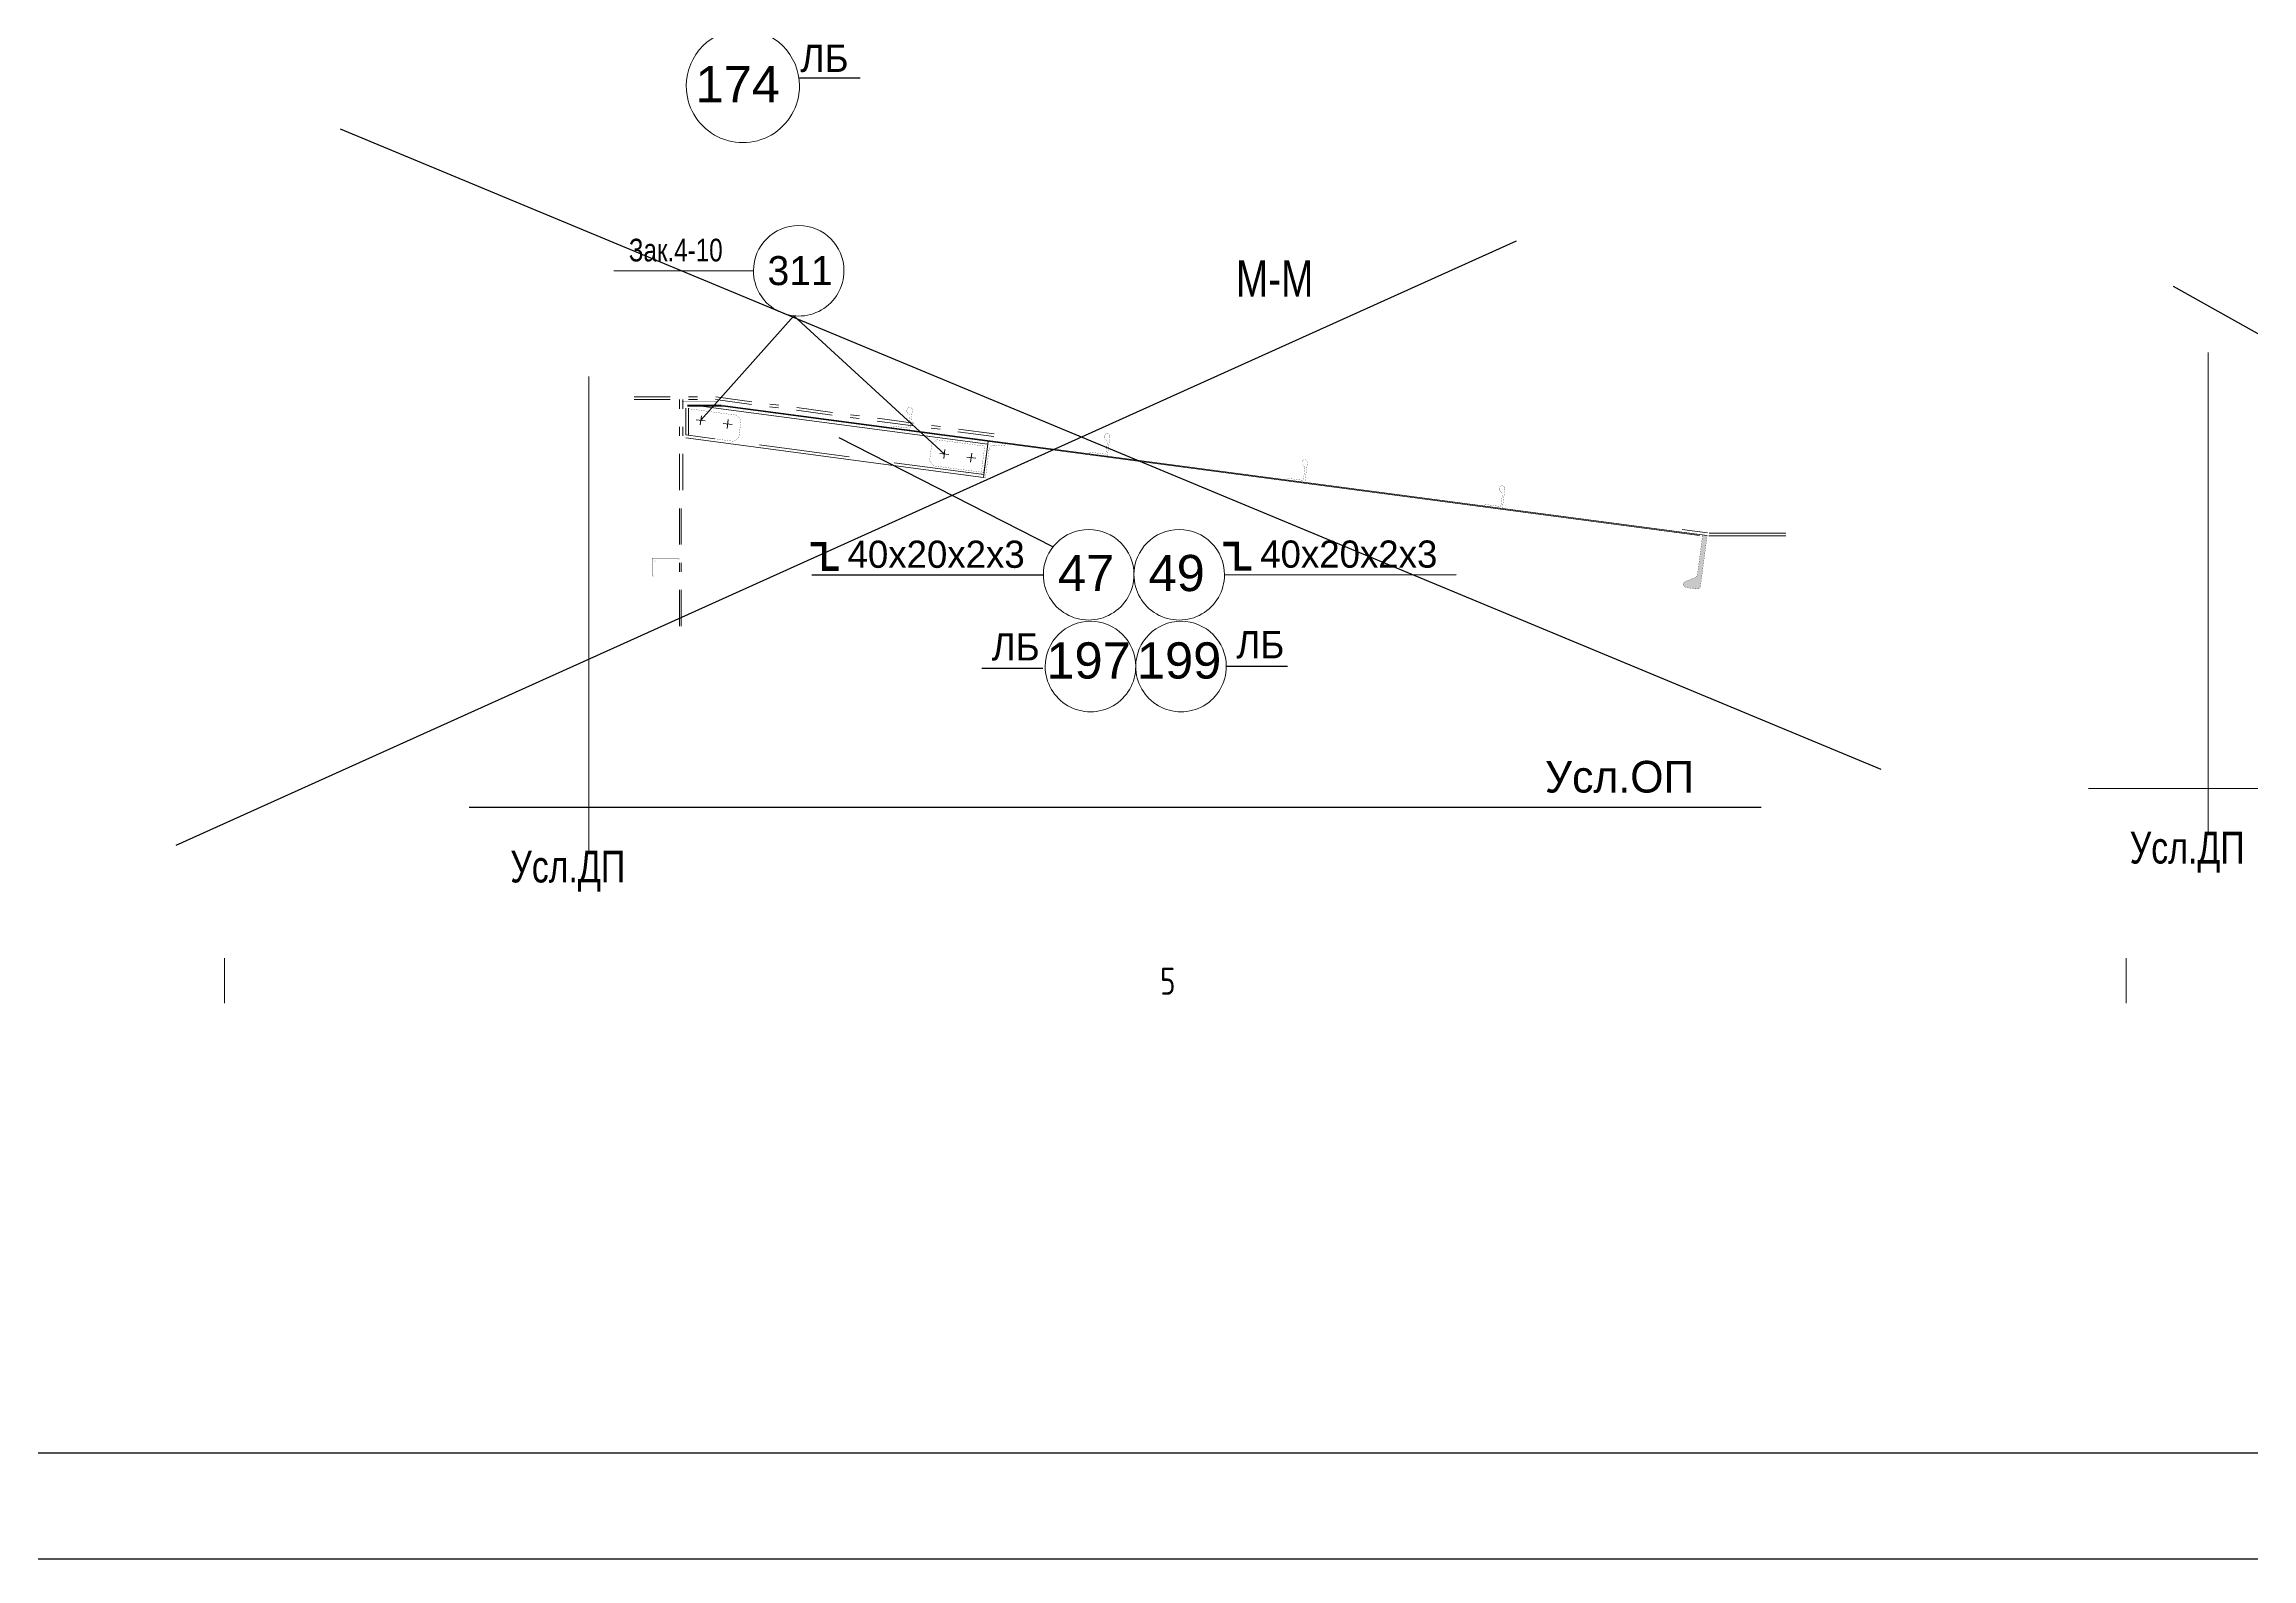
# Model space of a CAD drawing. Header units: millimetres. Extents: x 42007 to 66896, y -556 to 10827.
# Drawn here: x 44927 to 47365, y -556 to 1115 of the extents above; entities that cross this region are included whole.
import ezdxf
from ezdxf.enums import TextEntityAlignment as Align

# ---------------------------------------------------------------- set-up
doc = ezdxf.new("R2010")
doc.units = ezdxf.units.MM
for name, pattern in [('K5LT32769', [0]), ('K5LT32770', [0]), ('K5LT32775', [0]), ('K5LT32781', [90, 40, -20, 10, -20]), ('K5LT32782', [150, 100, -50]), ('K5LT32783', [75, 50, -25])]:
    doc.linetypes.add(name, pattern=pattern)
doc.layers.add('pen_7', color=1, linetype='Continuous')
doc.styles.add('KTEXTSTYLE', font='GOST_AU.SHX', dxfattribs={"width": 0.96, "height": 5})
doc.styles.add('style5', font='arial.ttf', dxfattribs={"height": 3})

msp = doc.modelspace()

# ---------------------------------------------------------------- hatches: boundary and pattern name
msp.add_hatch(color=7).paths.add_polyline_path([(46763.828, 573.061), (46758.872, 573.716), (46753.052, 529.724), (46752.357, 528.051), (46750.92, 526.949), (46739.716, 522.316), (46738.277, 521.214), (46737.583, 519.54), (46737.818, 517.744), (46738.921, 516.306), (46740.594, 515.612), (46752.49, 514.038), (46754.287, 514.273), (46755.725, 515.375), (46756.419, 517.049)])

# ---------------------------------------------------------------- linework, layer by layer
at = {"color": 0}
for p, q in [((45828.334, 1078.085), (45760.845, 1078.085)), ((46041.34, 560.47), (45805.469, 681.049)), ((45775.141, 529.639), (46030.836, 529.761)), ((46230.836, 529.809), (46486.531, 529.931)), ((46030.151, 426.134), (45962.661, 426.134)), ((46300.313, 428.512), (46232.823, 428.512))]:
    msp.add_line(p, q, dxfattribs=at)
at = {"color": 1}
for p, q in [((45254.221, 1022.126), (46955.515, 315.094)), ((45073.044, 231.134), (46553.391, 898.395)), ((47278.453, 848.368), (48453.893, 190.927))]:
    msp.add_line(p, q, dxfattribs=at)
at = {"color": 7, "linetype": 'K5LT32769', "lineweight": 18}
for p, q in [((45710.62, 865.365), (45556.537, 865.365)), ((45755.174, 815.662), (45652.41, 700.264)), ((45755.174, 815.662), (45921.42, 663.134)), ((47317.146, 244.556), (47317.146, 775.05)), ((45528.828, 223.666), (45528.828, 748.699)), ((45637.828, 717.01), (45674.682, 717.01)), ((45637.828, 716.01), (45674.682, 716.01)), ((45674.697, 716.033), (45682.367, 715.018)), ((45674.828, 717.024), (45682.498, 716.01)), ((45682.367, 715.018), (46755.197, 573.101)), ((45682.498, 716.01), (46755.328, 574.093)), ((45647.456, 700.944), (45657.363, 699.584)), ((45653.09, 705.217), (45651.73, 695.31)), ((45677.177, 696.858), (45687.084, 695.498)), ((45682.81, 701.131), (45681.45, 691.224)), ((45964.768, 637.313), (45635.856, 680.822)), ((45916.467, 663.814), (45926.374, 662.454)), ((45922.1, 668.088), (45920.74, 658.181)), ((45946.187, 659.728), (45956.094, 658.368)), ((45951.821, 664.002), (45950.461, 654.095)), ((45970.013, 676.968), (45964.768, 637.313)), ((46735.948, 576.657), (46763.828, 572.969)), ((46736.342, 579.631), (46764.222, 575.943)), ((46767.333, 575.61), (46850.828, 575.61)), ((46767.333, 572.61), (46850.828, 572.61)), ((47184.844, 294), (48533.684, 294)), ((45126.651, 106.745), (45126.651, 56.745)), ((47226.651, 106.745), (47226.651, 56.745))]:
    msp.add_line(p, q, dxfattribs=at)
at = {"color": 7, "linetype": 'K5LT32781', "lineweight": 18}
for p, q in [((45578.828, 726.11), (45668.828, 726.11)), ((45578.828, 723.11), (45668.828, 723.11)), ((45628.828, 623.11), (45628.828, 723.11)), ((45632.828, 623.11), (45632.828, 723.11)), ((45668.828, 723.11), (45984.833, 681.307)), ((45669.222, 726.084), (45985.227, 684.282)), ((45628.828, 473.11), (45628.828, 623.11)), ((45630.828, 473.11), (45630.828, 623.11))]:
    msp.add_line(p, q, dxfattribs=at)
at = {"color": 7, "linetype": 'K5LT32782', "lineweight": 18}
for p, q in [((45635.828, 684.12), (45635.828, 713.54)), ((45638.828, 684.12), (45638.828, 713.54)), ((45965.16, 640.287), (45635.828, 684.12)), ((45965.205, 642.462), (45969.065, 671.155))]:
    msp.add_line(p, q, dxfattribs=at)
at = {"color": 7, "linetype": 'K5LT32770', "lineweight": 18}
msp.add_line((45969.47, 674.088), (45655.578, 715.611), dxfattribs=at)
at = {"color": 7}
msp.add_line((45396.527, 273.11), (46823.277, 273.11), dxfattribs=at)
at = {"color": 2}
for points in [[(42007.102, -556.488), (66124.1, -556.488), (66124.1, 6894.349), (42007.102, 6894.349)], [(42239.188, -439.554), (65841.366, -439.554), (65841.366, 6859.821), (42239.188, 6859.821)]]:
    msp.add_lwpolyline(points, close=True, dxfattribs=at)
at = {"color": 7, "linetype": 'K5LT32769', "const_width": 0.18}
msp.add_lwpolyline([(43026.651, 5996.745), (55636.651, 5996.745), (55636.651, 56.745), (43026.651, 56.745)], close=True, dxfattribs=at)
at = {"color": 1, "linetype": 'K5LT32775', "true_color": 0xff0000, "const_width": 0.18}
msp.add_lwpolyline([(55586.651, 106.745), (43226.651, 106.745), (43226.651, 5946.745), (55586.651, 5946.745)], close=True, dxfattribs=at)
at = {"color": 7, "linetype": 'K5LT32769', "const_width": 0.18}
for points in [[(45671.828, 721.11), (45671.828, 717.11), (45635.828, 717.11), (45635.828, 681.11), (45631.828, 681.11), (45631.828, 721.11), (45671.828, 721.11)], [(45677.993, 715.597), (45635.856, 715.623), (45635.856, 680.822)], [(45694.459, 681.359), (45696.989, 700.193), (45692.699, 705.815), (45638.828, 713.067)], [(45883.307, 690.051), (45886.113, 711.266), (45885.911, 712.806), (45884.967, 714.039), (45883.532, 714.634), (45881.993, 714.432), (45880.76, 713.488), (45880.165, 712.053), (45880.015, 710.917), (45880.073, 709.818), (45880.523, 708.814), (45881.307, 708.04), (45881.939, 707.611), (45882.723, 706.837), (45883.173, 705.833), (45883.231, 704.734), (45881.586, 692.296), (45880.913, 691.78), (45864.258, 693.983), (45863.584, 693.467), (45863.4, 692.079), (45882.633, 689.535), (45883.307, 690.051)], [(45638.828, 683.806), (45688.838, 677.071), (45694.459, 681.359)], [(46101.507, 661.187), (46104.314, 682.402), (46104.111, 683.942), (46103.167, 685.175), (46101.732, 685.77), (46100.192, 685.568), (46098.96, 684.624), (46098.365, 683.189), (46098.215, 682.053), (46098.273, 680.954), (46098.724, 679.95), (46099.507, 679.176), (46100.14, 678.747), (46100.922, 677.973), (46101.373, 676.969), (46101.432, 675.87), (46099.786, 663.432), (46099.112, 662.916), (46082.458, 665.119), (46081.784, 664.603), (46081.601, 663.215), (46100.833, 660.671), (46101.507, 661.187)], [(45969.828, 676.992), (45966.093, 646.722), (45965.297, 644.313), (45963.641, 642.393), (45961.375, 641.253), (45958.846, 641.067), (45948.425, 642.353), (45946.887, 642.138), (45945.662, 641.182), (45945.08, 639.743), (45966.914, 637.048), (45970.649, 667.319), (45971.445, 669.727), (45973.103, 671.647), (45975.368, 672.787), (45977.898, 672.973), (45986.333, 671.932), (45987.871, 672.147), (45989.096, 673.103), (45989.678, 674.542), (45969.828, 676.992)], [(46319.605, 632.337), (46322.411, 653.552), (46322.209, 655.092), (46321.265, 656.324), (46319.83, 656.919), (46318.29, 656.718), (46317.058, 655.773), (46316.463, 654.339), (46316.313, 653.203), (46316.37, 652.103), (46316.821, 651.099), (46317.605, 650.325), (46318.237, 649.897), (46319.02, 649.123), (46319.471, 648.118), (46319.529, 647.019), (46317.884, 634.582), (46317.21, 634.065), (46300.556, 636.269), (46299.882, 635.752), (46299.698, 634.365), (46318.931, 631.821), (46319.605, 632.337)], [(46537.707, 603.485), (46540.514, 624.7), (46540.312, 626.24), (46539.367, 627.473), (46537.933, 628.068), (46536.394, 627.866), (46535.161, 626.922), (46534.565, 625.487), (46534.415, 624.351), (46534.474, 623.252), (46534.925, 622.248), (46535.707, 621.474), (46536.34, 621.045), (46537.123, 620.272), (46537.574, 619.267), (46537.632, 618.168), (46535.986, 605.73), (46535.314, 605.214), (46518.658, 607.417), (46517.985, 606.901), (46517.801, 605.513), (46537.034, 602.969), (46537.707, 603.485)], [(46763.828, 573.061), (46758.872, 573.716), (46753.052, 529.724), (46752.357, 528.051), (46750.92, 526.949), (46739.716, 522.316), (46738.277, 521.214), (46737.583, 519.54), (46737.818, 517.744), (46738.921, 516.306), (46740.594, 515.612), (46752.49, 514.038), (46754.287, 514.273), (46755.725, 515.375), (46756.419, 517.049), (46763.828, 573.061)]]:
    msp.add_lwpolyline(points, dxfattribs=at)
at = {"color": 7, "linetype": 'K5LT32783', "const_width": 0.18}
msp.add_lwpolyline([(45966.101, 671.788), (45913.248, 678.78), (45907.636, 674.478), (45905.145, 655.642), (45909.446, 650.03), (45962.304, 643.038), (45966.101, 671.788)], dxfattribs=at)
at = {"color": 0, "const_width": 5}
for points in [[(45773.774, 563.531), (45788.8, 563.531), (45788.8, 536.503), (45804.576, 536.503)], [(46229.469, 563.7), (46244.495, 563.7), (46244.495, 536.672), (46260.271, 536.672)]]:
    msp.add_lwpolyline(points, dxfattribs=at)
at = {"color": 7, "linetype": 'K5LT32781', "const_width": 0.18}
msp.add_lwpolyline([(45628.828, 548.11), (45628.828, 547.11), (45628.535, 546.403), (45627.828, 546.11), (45602.828, 546.11), (45601.828, 545.842), (45601.097, 545.11), (45600.828, 544.11), (45600.828, 529.11), (45600.535, 528.403), (45599.828, 528.11), (45598.828, 528.11), (45598.828, 548.11), (45628.828, 548.11)], dxfattribs=at)
at = {"color": 7, "linetype": 'K5LT32769', "lineweight": 18}
for centre, radius, start, end in [((45698.962, 1069.322), 62.5, 0, 179.999977), ((45698.962, 1069.322), 62.5, 179.999977, 0), ((45760.62, 865.365), 50, 0, 179.999977), ((45760.62, 865.365), 50, 179.999977, 0), ((45674.682, 713.11), 3.9, 86.238414, 90.005343), ((45674.682, 713.11), 2.9, 86.235015, 90.002456), ((45674.682, 713.11), 2.9, 82.472931, 86.242173), ((45674.682, 713.11), 3.9, 82.460346, 86.229251), ((46080.836, 529.809), 50, 0, 179.999977), ((46180.836, 529.809), 50, 0, 179.999977), ((46767.333, 584.61), 12, 262.46205, 266.229873), ((46767.333, 584.61), 9, 262.46205, 266.229873), ((46767.333, 584.61), 12, 266.229813, 269.996506), ((46767.333, 584.61), 9, 266.229762, 269.996851), ((46080.836, 529.809), 50, 179.999977, 0), ((46180.836, 529.809), 50, 179.999977, 0), ((46082.823, 428.512), 50, 0, 179.999977), ((46182.823, 428.512), 50, 0, 179.999977), ((46082.823, 428.512), 50, 179.999977, 0), ((46182.823, 428.512), 50, 179.999977, 0)]:
    msp.add_arc(centre, radius, start, end, dxfattribs=at)

# ---------------------------------------------------------------- texts
at = {"color": 7, "style": 'style5', "width": 0.765}
msp.add_text('М-М', height=40, rotation=359.99983, dxfattribs=at).set_placement((46243.463, 836.795))
at = {"color": 7, "attachment_point": 1}
for s, insert, char_height, style in [('\\H3.5;\\W0.965;\\Q15;\\Q0;\\H30.00;ЛБ', (45762.576, 1114.833), 3, 'style5'), ('\\H3.5;\\W0.965;\\Q15;\\Q0;\\W0.765;\\H25.00;Зак.4-10', (45573.065, 900.708), 3, 'style5'), ('{\\H10x;\\W0.965;40х20х2х3}', (45814.569, 567.444), 3, 'style5'), ('{\\H10x;\\W0.965;40х20х2х3}', (46270.264, 567.614), 3, 'style5'), ('\\H3.5;\\W0.965;\\Q15;\\Q0;\\H30.00;ЛБ', (45973.679, 465.18), 3, 'style5'), ('\\H3.5;\\W0.965;\\Q15;\\Q0;\\H30.00;ЛБ', (46243.841, 467.558), 3, 'style5'), ('\\H3.5;\\W0.965;\\Q15;\\Q0;\\H35.00;Усл.ОП', (46584.682, 324.354), 2.4, 'style5'), ('\\H3.5;\\W0.965;\\Q15;\\Q0;\\W0.765;\\H35.00;Усл.ДП', (47230.436, 246.018), 3, 'style5'), ('\\H3.5;\\W0.965;\\Q15;\\Q0;\\W0.765;\\H35.00;Усл.ДП', (45442.119, 225.128), 2.4, 'style5'), ('\\H3.5;\\W0.965;\\Q15;\\Q0;\\H30.00;{\\c16711935;5}', (46159.715, 96.19), 3, 'KTEXTSTYLE')]:
    msp.add_mtext(s, dxfattribs=dict(at, insert=insert, char_height=char_height, style=style))
at = {"layer": 'pen_7', "color": 2, "linetype": 'Continuous', "style": 'style5'}
for s, p in [('174', (45693.278, 1071.232)), ('47', (46077.996, 531.716)), ('49', (46177.996, 531.716)), ('197', (46080.679, 435.2)), ('199', (46180.679, 435.2))]:
    msp.add_text(s, height=40, dxfattribs=at).set_placement(p, align=Align.MIDDLE_CENTER)
at = {"layer": 'pen_7', "color": 2, "linetype": 'Continuous', "insert": (45726.186, 881.508), "char_height": 40, "attachment_point": 1, "style": 'style5'}
msp.add_mtext('\\H3.5;\\W0.965;\\Q15;\\Q0;\\H32.00;311', dxfattribs=at)

doc.saveas('drawing.dxf')
